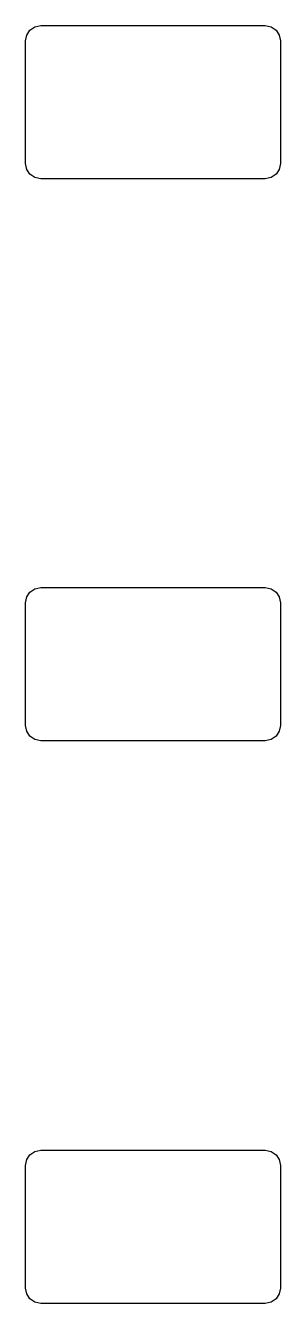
# Model space of a CAD drawing. Header units: millimetres. Extents: x 73.6 to 173.5, y -158 to -94.8.
# Drawn here: x 102.75 to 104.25, y -102.34 to -94.83 of the extents above; entities that cross this region are included whole.
import ezdxf

# ---------------------------------------------------------------- set-up
doc = ezdxf.new("R2010")
doc.units = ezdxf.units.MM
doc.layers.add('F.Mask', color=201, linetype='CONTINUOUS', true_color=0xd864ff)

msp = doc.modelspace()

# ---------------------------------------------------------------- linework, layer by layer
at = {"layer": 'F.Mask', "linetype": 'CONTINUOUS'}
for p, q in [((102.77536, -94.85836), (102.804558, -94.838851)), ((102.804558, -94.838851), (102.839, -94.832)), ((102.839, -94.832), (104.159, -94.832)), ((104.159, -94.832), (104.193442, -94.838851)), ((104.193442, -94.838851), (104.22264, -94.85836)), ((102.749, -94.922), (102.755851, -94.887558)), ((102.749, -95.642), (102.749, -94.922)), ((102.755851, -94.887558), (102.77536, -94.85836)), ((104.22264, -94.85836), (104.242149, -94.887558)), ((104.242149, -94.887558), (104.249, -94.922)), ((104.249, -94.922), (104.249, -95.642)), ((102.755851, -95.676442), (102.749, -95.642)), ((104.249, -95.642), (104.242149, -95.676442)), ((102.77536, -95.70564), (102.755851, -95.676442)), ((102.804558, -95.725149), (102.77536, -95.70564)), ((102.839, -95.732), (102.804558, -95.725149)), ((104.159, -95.732), (102.839, -95.732)), ((104.193442, -95.725149), (104.159, -95.732)), ((104.22264, -95.70564), (104.193442, -95.725149)), ((104.242149, -95.676442), (104.22264, -95.70564)), ((102.77536, -98.15836), (102.804558, -98.138851)), ((102.804558, -98.138851), (102.839, -98.132)), ((102.839, -98.132), (104.159, -98.132)), ((104.159, -98.132), (104.193442, -98.138851)), ((104.193442, -98.138851), (104.22264, -98.15836)), ((102.749, -98.222), (102.755851, -98.187558)), ((102.749, -98.942), (102.749, -98.222)), ((102.755851, -98.187558), (102.77536, -98.15836)), ((104.22264, -98.15836), (104.242149, -98.187558)), ((104.242149, -98.187558), (104.249, -98.222)), ((104.249, -98.222), (104.249, -98.942)), ((102.755851, -98.976442), (102.749, -98.942)), ((102.77536, -99.00564), (102.755851, -98.976442)), ((104.242149, -98.976442), (104.22264, -99.00564)), ((104.249, -98.942), (104.242149, -98.976442)), ((102.804558, -99.025149), (102.77536, -99.00564)), ((102.839, -99.032), (102.804558, -99.025149)), ((104.159, -99.032), (102.839, -99.032)), ((104.193442, -99.025149), (104.159, -99.032)), ((104.22264, -99.00564), (104.193442, -99.025149)), ((102.77536, -101.46236), (102.804558, -101.442851)), ((102.804558, -101.442851), (102.839, -101.436)), ((102.839, -101.436), (104.159, -101.436)), ((104.159, -101.436), (104.193442, -101.442851)), ((104.193442, -101.442851), (104.22264, -101.46236)), ((102.749, -101.526), (102.755851, -101.491558)), ((102.749, -102.246), (102.749, -101.526)), ((102.755851, -101.491558), (102.77536, -101.46236)), ((104.22264, -101.46236), (104.242149, -101.491558)), ((104.242149, -101.491558), (104.249, -101.526)), ((104.249, -101.526), (104.249, -102.246)), ((102.755851, -102.280442), (102.749, -102.246)), ((104.249, -102.246), (104.242149, -102.280442)), ((102.77536, -102.30964), (102.755851, -102.280442)), ((102.804558, -102.329149), (102.77536, -102.30964)), ((102.839, -102.336), (102.804558, -102.329149)), ((104.159, -102.336), (102.839, -102.336)), ((104.193442, -102.329149), (104.159, -102.336)), ((104.22264, -102.30964), (104.193442, -102.329149)), ((104.242149, -102.280442), (104.22264, -102.30964))]:
    msp.add_line(p, q, dxfattribs=at)

doc.saveas('drawing.dxf')
